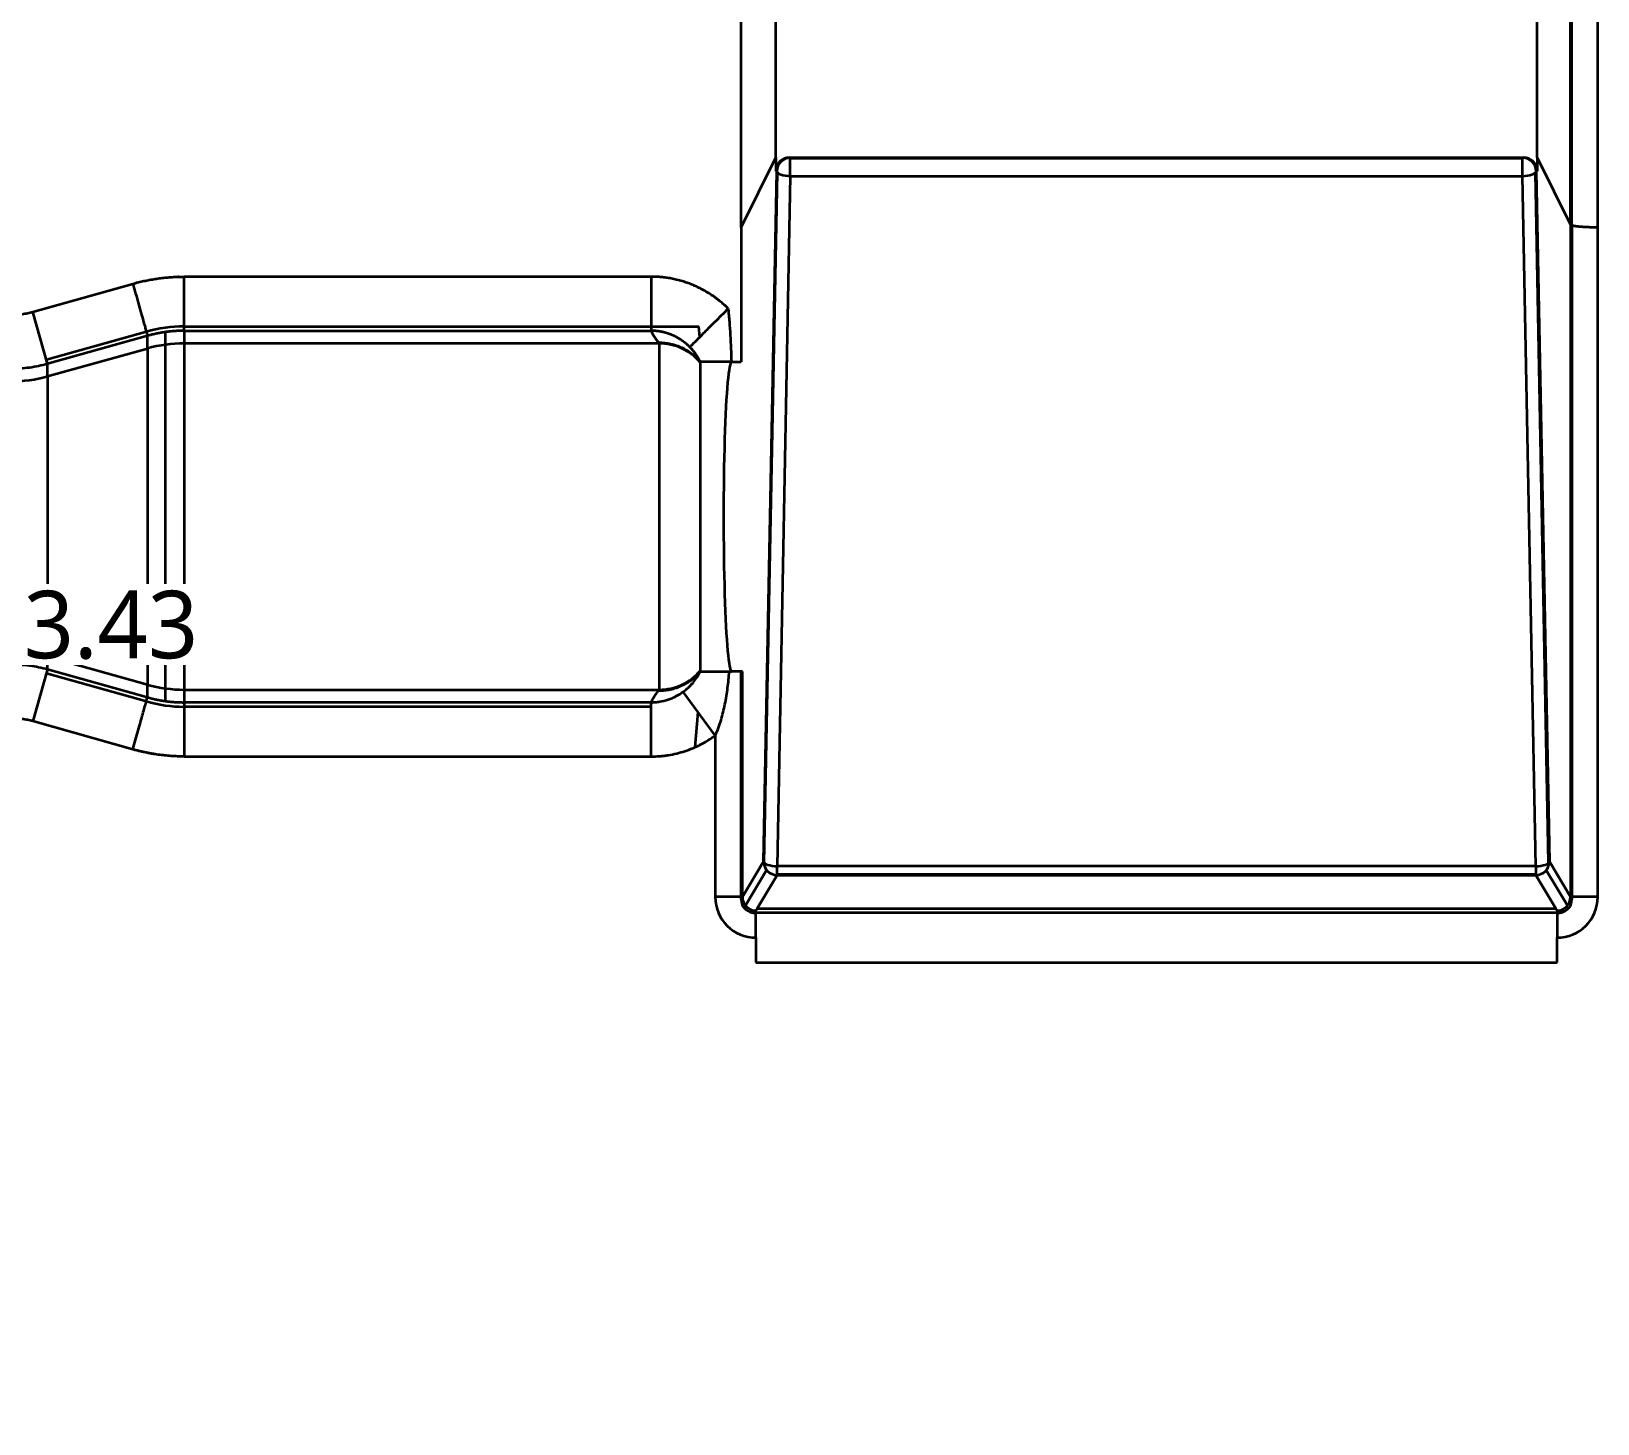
# Model space of a CAD drawing. Header units: millimetres. Extents: x -467 to 269, y 332 to 784.
# Drawn here: x -174.9 to -116.9, y 650.7 to 702.3 of the extents above; entities that cross this region are included whole.
import ezdxf

# ---------------------------------------------------------------- set-up
doc = ezdxf.new("R2010")
doc.units = ezdxf.units.MM
doc.layers.add('10', color=7, linetype='Continuous', true_color=0xffffff)
doc.layers.add('dim', color=82, linetype='Continuous', lineweight=9)
doc.styles.add('Capful-A', font='')
doc.styles.get('Capful-A').set_extended_font_data('Microsoft YaHei')
doc.dimstyles.new('Capful-A-1.0', dxfattribs={"dimtxt": 2.5, "dimasz": 2.5, "dimexe": 1.5, "dimexo": 1, "dimgap": 1.5, "dimtad": 0, "dimdsep": 46, "dimtxsty": 'Capful-A', "dimcen": 0, "dimclrt": 2, "dimazin": 2, "dimtfac": 1, "dimtmove": 0, "dimatfit": 3, "dimfxl": 0, "dimtolj": 1, "dimtzin": 0, "dimarcsym": 0})

# ---------------------------------------------------------------- blocks, each defined once
blk = doc.blocks.new('*D38')
at = {"layer": 'Defpoints', "color": 0, "transparency": 16777216}
for p in [(-186.512, 680.298), (-231.737, 576.87)]:
    blk.add_point(p, dxfattribs=at)
at = {"layer": 'dim', "color": 0, "lineweight": -2, "transparency": 16777216}
blk.add_line((-186.012, 680.298), (-179.258, 680.298), dxfattribs=at)
at = {"layer": 'dim', "color": 2, "transparency": 16777216, "insert": (-173.808, 680.298), "char_height": 2.5, "attachment_point": 5, "style": 'Capful-A', "bg_fill": 3, "box_fill_scale": 1.1, "bg_fill_color": 256, "bg_fill_true_color": 13158600, "bg_fill_transparency": 0}
blk.add_mtext('\\A1;103.43', dxfattribs=at)
at = {"layer": 'Defpoints', "color": 0, "transparency": 16777216}
blk.add_point((-179.258, 680.298), dxfattribs=at)

msp = doc.modelspace()

# ---------------------------------------------------------------- linework, layer by layer
at = {"layer": '10', "color": 7, "linetype": 'Continuous', "lineweight": 35}
for p, q in [((-117.871, 695.089), (-117.871, 739.024)), ((-148.624, 695.018), (-148.624, 738.509)), ((-117.92, 695.118), (-117.92, 738.163)), ((-147.333, 697.606), (-147.333, 729.548)), ((-119.161, 697.606), (-119.161, 729.548)), ((-148.624, 695.018), (-147.333, 697.606)), ((-147.333, 697.606), (-147.333, 697.104)), ((-147.099, 697.528), (-147.068, 697.517)), ((-146.83, 697.606), (-146.8, 697.595)), ((-146.83, 697.606), (-119.664, 697.606)), ((-146.8, 696.921), (-146.8, 697.595)), ((-146.8, 697.595), (-119.695, 697.595)), ((-146.8, 697.583), (-119.695, 697.583)), ((-119.695, 697.595), (-119.664, 697.606)), ((-119.695, 696.921), (-119.695, 697.595)), ((-119.395, 697.528), (-119.426, 697.517)), ((-119.161, 697.606), (-119.161, 697.104)), ((-119.161, 697.606), (-117.92, 695.118)), ((-147.789, 671.55), (-147.301, 697.093)), ((-147.763, 671.503), (-147.276, 697.046)), ((-147.301, 697.093), (-147.333, 697.104)), ((-146.8, 696.921), (-147.287, 671.378)), ((-146.8, 696.921), (-119.695, 696.921)), ((-119.207, 671.378), (-119.695, 696.921)), ((-118.731, 671.503), (-119.218, 697.046)), ((-119.161, 697.104), (-119.193, 697.093)), ((-119.193, 697.093), (-118.706, 671.55)), ((-148.624, 695.018), (-148.624, 690.047)), ((-117.92, 695.118), (-117.92, 670.239)), ((-117.871, 695.089), (-117.871, 670.156)), ((-116.917, 670.239), (-116.917, 695.018)), ((-174.832, 691.896), (-171.136, 692.935)), ((-174.29, 689.968), (-174.832, 691.896)), ((-170.636, 691.156), (-174.332, 690.117)), ((-169.93, 690.678), (-169.93, 691.146)), ((-169.239, 691.355), (-150.187, 691.355)), ((-169.239, 691.194), (-151.95, 691.194)), ((-169.239, 691.194), (-169.239, 690.725)), ((-150.153, 690.962), (-150.187, 691.355)), ((-170.594, 691.007), (-174.29, 689.968)), ((-174.29, 689.509), (-170.594, 690.54)), ((-170.594, 690.54), (-170.594, 691.007)), ((-170.594, 690.54), (-170.594, 678.096)), ((-169.93, 677.958), (-169.93, 690.678)), ((-151.658, 690.725), (-169.239, 690.725)), ((-169.239, 690.725), (-169.239, 677.91)), ((-151.658, 690.725), (-151.658, 684.318)), ((-174.29, 689.509), (-174.29, 689.968)), ((-150.132, 690.026), (-150.132, 678.61)), ((-148.971, 690.047), (-148.624, 690.047)), ((-174.29, 689.509), (-174.29, 679.127)), ((-151.658, 684.318), (-151.658, 677.91)), ((-174.29, 678.668), (-174.29, 679.127)), ((-170.594, 678.096), (-174.29, 679.127)), ((-174.29, 678.668), (-174.832, 676.74)), ((-174.332, 678.518), (-170.636, 677.48)), ((-174.29, 678.668), (-170.594, 677.629)), ((-148.574, 678.588), (-148.971, 678.588)), ((-148.624, 670.156), (-148.624, 678.588)), ((-148.574, 670.239), (-148.574, 678.588)), ((-170.594, 677.629), (-170.594, 678.096)), ((-169.93, 677.49), (-169.93, 677.958)), ((-169.239, 677.91), (-169.239, 677.442)), ((-169.239, 677.91), (-151.658, 677.91)), ((-149.577, 676.214), (-150.76, 677.836)), ((-151.95, 677.281), (-169.239, 677.281)), ((-151.949, 675.439), (-151.95, 677.442)), ((-171.136, 675.701), (-174.832, 676.74)), ((-150.317, 675.786), (-150.205, 677.074)), ((-149.577, 676.214), (-149.577, 670.239)), ((-169.239, 675.439), (-151.949, 675.439)), ((-148.574, 670.239), (-147.789, 671.55)), ((-119.207, 671.378), (-147.287, 671.378)), ((-147.287, 671.049), (-147.287, 671.378)), ((-119.207, 671.378), (-119.207, 671.049)), ((-118.706, 671.55), (-117.92, 670.239)), ((-148.464, 669.92), (-147.676, 671.236)), ((-147.287, 671.049), (-148.026, 669.814)), ((-147.287, 671.077), (-119.207, 671.077)), ((-147.287, 671.049), (-119.207, 671.049)), ((-118.468, 669.814), (-119.207, 671.049)), ((-118.818, 671.236), (-118.03, 669.92)), ((-148.574, 670.239), (-149.577, 670.239)), ((-116.917, 670.239), (-117.92, 670.239)), ((-148.026, 669.814), (-148.075, 669.734)), ((-148.075, 668.733), (-148.075, 669.734)), ((-118.42, 669.654), (-148.075, 669.654)), ((-148.026, 669.814), (-118.468, 669.814)), ((-118.42, 669.734), (-118.468, 669.814)), ((-118.42, 669.734), (-118.42, 668.733)), ((-148.075, 668.733), (-148.075, 667.812)), ((-118.42, 667.812), (-118.42, 668.733)), ((-148.075, 667.812), (-118.42, 667.812))]:
    msp.add_line(p, q, dxfattribs=at)
for centre, major_axis, ratio, start_param, end_param in [((-146.83, 697.103), (0.477, -0.159), 0.998478, 1.892754, 3.462643), ((-146.8, 697.093), (0.159, 0.477), 0.998478, 0.321964, 1.891847), ((-119.695, 697.093), (0.159, -0.477), 0.998478, 1.249746, 2.819629), ((-119.664, 697.103), (0.477, 0.159), 0.998478, 5.962135, 7.532024), ((-146.8, 697.093), (-0.502, 0.01), 0.341965, 0.055722, 1.577319), ((-119.695, 697.093), (0.502, 0.01), 0.341965, 4.705866, 6.227463), ((-169.239, 686.311), (0, -5.044), 0.996195, 3.141593, 3.423273), ((-169.239, 685.72), (-5.025, 0), 0.996195, 4.712389, 4.985398), ((-151.658, 688.723), (-2.01, 0), 0.996194, 3.849832, 4.712389), ((-148.971, 684.318), (0, 5.73), 0.052408, 0, 3.141593), ((-175.645, 694.33), (-5.025, 0), 0.996195, 1.570796, 1.843805), ((-175.645, 674.306), (-5.025, 0), 0.996195, 4.43938, 4.712389), ((-151.658, 679.913), (-2.01, 0), 0.996194, 1.570796, 2.433353), ((-169.239, 682.916), (-5.025, 0), 0.996195, 1.297788, 1.570796), ((-169.239, 682.325), (0, -5.044), 0.996195, 6.001504, 6.283185), ((-147.287, 671.55), (0.431, -0.258), 0.99484, 3.683577, 5.249812), ((-147.287, 671.55), (-0.502, 0.01), 0.341965, 0.055722, 1.577319), ((-119.207, 671.55), (0.431, 0.258), 0.99484, 4.174966, 5.741201), ((-119.207, 671.55), (-0.502, -0.01), 0.341965, 1.564273, 3.08587), ((-148.068, 670.246), (0.779, 1.3), 0.99484, 2.112781, 3.679016), ((-148.068, 670.246), (0.265, 0.442), 0.974772, 2.112781, 3.679016), ((-118.426, 670.246), (0.779, -1.3), 0.99484, 5.745762, 7.311997), ((-118.426, 670.246), (-0.265, 0.442), 0.974772, 2.604169, 4.170404), ((-148.12, 670.158), (0.26, 0.433), 0.99484, 2.112781, 3.774691), ((-118.374, 670.158), (0.26, -0.433), 0.99484, 5.650087, 7.311997)]:
    msp.add_ellipse(centre, major_axis=major_axis, ratio=ratio, start_param=start_param, end_param=end_param, dxfattribs=at)
for points, degree in [([(-116.917, 695.018), (-116.917, 741.269)], 1), ([(-171.136, 692.935), (-170.318, 693.165), (-169.472, 693.193)], 2), ([(-169.432, 693.194), (-169.445, 693.194), (-169.459, 693.193), (-169.472, 693.193)], 3), ([(-169.472, 693.193), (-169.459, 693.193), (-169.445, 693.192), (-169.432, 693.191)], 3), ([(-169.432, 693.194), (-169.342, 693.197), (-169.251, 693.197)], 2), ([(-169.251, 693.197), (-169.239, 693.197)], 1), ([(-151.95, 693.197), (-157.713, 693.197), (-163.476, 693.197), (-169.239, 693.197)], 3), ([(-175.645, 691.784), (-175.576, 691.784), (-175.439, 691.789), (-175.234, 691.81), (-175.031, 691.845), (-174.898, 691.878), (-174.832, 691.896)], 3), ([(-151.673, 690.759), (-151.839, 690.958), (-151.95, 691.194)], 2), ([(-151.658, 690.725), (-151.658, 690.737), (-151.663, 690.748), (-151.673, 690.759)], 3), ([(-174.29, 689.968), (-174.4, 689.937), (-174.623, 689.883), (-174.96, 689.825), (-175.301, 689.79), (-175.53, 689.782), (-175.645, 689.782)], 3), ([(-150.132, 690.047), (-150.132, 690.047), (-150.132, 690.047), (-150.132, 690.047)], 3), ([(-150.132, 690.026), (-150.132, 690.04), (-150.132, 690.047), (-150.132, 690.047)], 3), ([(-175.645, 678.854), (-175.53, 678.854), (-175.301, 678.846), (-174.96, 678.811), (-174.623, 678.753), (-174.4, 678.699), (-174.29, 678.668)], 3), ([(-150.276, 678.434), (-150.225, 678.483), (-150.177, 678.535), (-150.132, 678.588)], 3), ([(-150.132, 678.588), (-150.132, 678.588), (-150.132, 678.588), (-150.132, 678.588)], 3), ([(-151.673, 677.877), (-151.663, 677.888), (-151.659, 677.899), (-151.658, 677.91)], 3), ([(-151.95, 677.442), (-157.713, 677.442), (-163.476, 677.442), (-169.24, 677.442)], 3), ([(-174.832, 676.74), (-174.898, 676.758), (-175.031, 676.791), (-175.234, 676.826), (-175.439, 676.847), (-175.576, 676.852), (-175.645, 676.852)], 3), ([(-169.239, 675.439), (-170.206, 675.439), (-171.136, 675.701)], 2)]:
    msp.add_open_spline(points, degree=degree, dxfattribs=at)
for points, degree, knots in [([(-116.917, 695.018), (-116.921, 695.018), (-116.929, 695.018), (-116.941, 695.018), (-116.954, 695.018), (-116.966, 695.018), (-116.978, 695.018), (-116.991, 695.018), (-117.003, 695.019), (-117.016, 695.019), (-117.028, 695.019), (-117.041, 695.019), (-117.053, 695.019), (-117.066, 695.02), (-117.078, 695.02), (-117.091, 695.02), (-117.103, 695.02), (-117.116, 695.021), (-117.128, 695.021), (-117.141, 695.021), (-117.154, 695.022), (-117.166, 695.022), (-117.179, 695.022), (-117.191, 695.023), (-117.204, 695.023), (-117.216, 695.023), (-117.229, 695.024), (-117.241, 695.024), (-117.254, 695.025), (-117.266, 695.025), (-117.279, 695.026), (-117.291, 695.026), (-117.304, 695.027), (-117.316, 695.027), (-117.328, 695.028), (-117.341, 695.029), (-117.353, 695.029), (-117.365, 695.03), (-117.377, 695.031), (-117.389, 695.031), (-117.401, 695.032), (-117.413, 695.033), (-117.425, 695.033), (-117.437, 695.034), (-117.449, 695.035), (-117.461, 695.036), (-117.472, 695.036), (-117.484, 695.037), (-117.495, 695.038), (-117.507, 695.039), (-117.518, 695.04), (-117.529, 695.04), (-117.54, 695.041), (-117.552, 695.042), (-117.562, 695.043), (-117.573, 695.044), (-117.584, 695.045), (-117.595, 695.046), (-117.605, 695.047), (-117.616, 695.048), (-117.626, 695.049), (-117.636, 695.05), (-117.646, 695.051), (-117.656, 695.052), (-117.666, 695.053), (-117.676, 695.054), (-117.685, 695.056), (-117.695, 695.057), (-117.704, 695.058), (-117.713, 695.059), (-117.722, 695.06), (-117.731, 695.061), (-117.74, 695.063), (-117.748, 695.064), (-117.756, 695.065), (-117.765, 695.066), (-117.773, 695.068), (-117.78, 695.069), (-117.788, 695.07), (-117.795, 695.072), (-117.803, 695.073), (-117.81, 695.074), (-117.817, 695.076), (-117.823, 695.077), (-117.83, 695.079), (-117.836, 695.08), (-117.842, 695.082), (-117.848, 695.083), (-117.854, 695.085), (-117.86, 695.086), (-117.865, 695.088), (-117.87, 695.089), (-117.875, 695.091), (-117.879, 695.092), (-117.884, 695.094), (-117.888, 695.096), (-117.892, 695.097), (-117.896, 695.099), (-117.899, 695.1), (-117.902, 695.102), (-117.905, 695.104), (-117.908, 695.106), (-117.911, 695.107), (-117.913, 695.109), (-117.915, 695.111), (-117.917, 695.113), (-117.918, 695.114), (-117.92, 695.116), (-117.92, 695.118), (-117.92, 695.118)], 3, [0, 0, 0, 0, 0.007996, 0.016017, 0.024063, 0.032135, 0.040231, 0.048352, 0.056499, 0.064671, 0.072867, 0.081089, 0.089337, 0.097609, 0.105906, 0.114229, 0.122577, 0.13095, 0.139349, 0.147772, 0.156221, 0.164696, 0.173195, 0.18172, 0.19027, 0.198846, 0.207447, 0.216073, 0.224725, 0.233402, 0.242104, 0.250832, 0.259585, 0.268364, 0.277168, 0.285998, 0.294853, 0.303733, 0.31264, 0.321571, 0.330528, 0.339511, 0.348519, 0.357553, 0.366612, 0.375697, 0.384807, 0.393943, 0.403105, 0.412292, 0.421505, 0.430744, 0.440008, 0.449297, 0.458613, 0.467954, 0.477321, 0.486713, 0.496132, 0.505576, 0.515045, 0.52454, 0.534062, 0.543608, 0.553181, 0.562779, 0.572404, 0.582053, 0.591729, 0.601431, 0.611158, 0.620911, 0.63069, 0.640495, 0.650326, 0.660182, 0.670065, 0.679973, 0.689907, 0.699867, 0.709853, 0.719864, 0.729902, 0.739966, 0.750055, 0.760171, 0.770312, 0.78048, 0.790673, 0.800892, 0.811137, 0.821408, 0.831706, 0.842029, 0.852378, 0.862753, 0.873154, 0.883582, 0.894035, 0.904514, 0.915019, 0.925551, 0.936108, 0.946692, 0.957301, 0.967937, 0.978598, 0.989286, 1, 1, 1, 1]), ([(-151.95, 693.197), (-151.95, 693.082), (-151.95, 692.964), (-151.95, 692.726), (-151.95, 692.605), (-151.95, 692.369), (-151.95, 692.253), (-151.95, 692.033), (-151.95, 691.928), (-151.95, 691.737), (-151.95, 691.65), (-151.95, 691.498), (-151.95, 691.433), (-151.95, 691.326), (-151.95, 691.285), (-151.95, 691.224), (-151.95, 691.204), (-151.95, 691.194)], 3, [0, 0, 0, 0, 0.125, 0.125, 0.25, 0.25, 0.375, 0.375, 0.5, 0.5, 0.625, 0.625, 0.75, 0.75, 0.875, 0.875, 1, 1, 1, 1]), ([(-149.101, 692.014), (-149.109, 692.022), (-149.126, 692.039), (-149.157, 692.069), (-149.195, 692.106), (-149.242, 692.149), (-149.297, 692.198), (-149.361, 692.254), (-149.435, 692.314), (-149.518, 692.379), (-149.612, 692.448), (-149.746, 692.541), (-149.911, 692.644), (-150.099, 692.746), (-150.262, 692.826), (-150.419, 692.894), (-150.581, 692.957), (-150.763, 693.018), (-150.958, 693.074), (-151.126, 693.112), (-151.26, 693.138), (-151.354, 693.153), (-151.444, 693.165), (-151.529, 693.175), (-151.61, 693.183), (-151.687, 693.188), (-151.759, 693.192), (-151.827, 693.195), (-151.89, 693.196), (-151.93, 693.197), (-151.95, 693.197)], 3, [0, 0, 0, 0, 0.010122, 0.023572, 0.04035, 0.060456, 0.08389, 0.110653, 0.140745, 0.174166, 0.210915, 0.250992, 0.328426, 0.395851, 0.453258, 0.500642, 0.557534, 0.618054, 0.682202, 0.749984, 0.781458, 0.811495, 0.840093, 0.867254, 0.892976, 0.917259, 0.940103, 0.961508, 0.981473, 1, 1, 1, 1]), ([(-149.101, 692.014), (-149.183, 691.932), (-149.269, 691.846), (-149.441, 691.673), (-149.529, 691.586), (-149.701, 691.414), (-149.785, 691.33), (-149.905, 691.21), (-149.944, 691.171), (-150.019, 691.096), (-150.055, 691.06), (-150.124, 690.991), (-150.156, 690.958), (-150.218, 690.896), (-150.247, 690.867), (-150.327, 690.787), (-150.372, 690.742), (-150.444, 690.67), (-150.471, 690.643), (-150.508, 690.606), (-150.518, 690.596), (-150.521, 690.593)], 3, [0, 0, 0, 0, 0.125, 0.125, 0.25, 0.25, 0.375, 0.375, 0.4375, 0.4375, 0.5, 0.5, 0.5625, 0.5625, 0.625, 0.625, 0.75, 0.75, 0.875, 0.875, 1, 1, 1, 1]), ([(-149.1, 692.014), (-149.1, 692.009), (-149.1, 692.004), (-149.099, 691.994), (-149.098, 691.989), (-149.096, 691.973), (-149.095, 691.963), (-149.092, 691.932), (-149.09, 691.912), (-149.085, 691.851), (-149.081, 691.81), (-149.07, 691.687), (-149.063, 691.605), (-149.044, 691.36), (-149.033, 691.196), (-149.004, 690.704), (-148.99, 690.376), (-148.98, 690.047)], 3, [0, 0, 0, 0, 0.007812, 0.007812, 0.015625, 0.015625, 0.03125, 0.03125, 0.0625, 0.0625, 0.125, 0.125, 0.25, 0.25, 0.5, 0.5, 1, 1, 1, 1]), ([(-169.239, 691.194), (-169.251, 691.194), (-169.273, 691.194), (-169.307, 691.194), (-169.342, 691.193), (-169.376, 691.192), (-169.41, 691.191), (-169.444, 691.19), (-169.478, 691.189), (-169.512, 691.187), (-169.546, 691.185), (-169.58, 691.183), (-169.615, 691.18), (-169.649, 691.178), (-169.683, 691.175), (-169.717, 691.171), (-169.751, 691.168), (-169.785, 691.164), (-169.819, 691.161), (-169.853, 691.156), (-169.887, 691.152), (-169.921, 691.148), (-169.955, 691.143), (-169.989, 691.138), (-170.023, 691.132), (-170.057, 691.127), (-170.091, 691.121), (-170.124, 691.115), (-170.158, 691.109), (-170.192, 691.103), (-170.226, 691.096), (-170.26, 691.089), (-170.293, 691.082), (-170.327, 691.074), (-170.36, 691.067), (-170.394, 691.059), (-170.427, 691.051), (-170.461, 691.043), (-170.494, 691.034), (-170.528, 691.025), (-170.561, 691.016), (-170.583, 691.01), (-170.594, 691.007)], 3, [0, 0, 0, 0, 0.024846, 0.0497, 0.074562, 0.099432, 0.124309, 0.149193, 0.174086, 0.198986, 0.223895, 0.248811, 0.273734, 0.298666, 0.323605, 0.348553, 0.373508, 0.398471, 0.423442, 0.448421, 0.473408, 0.498403, 0.523405, 0.548416, 0.573435, 0.598462, 0.623497, 0.64854, 0.673591, 0.698651, 0.723718, 0.748793, 0.773877, 0.798969, 0.824069, 0.849177, 0.874294, 0.899418, 0.924551, 0.949693, 0.974842, 1, 1, 1, 1]), ([(-150.521, 690.593), (-150.526, 690.598), (-150.536, 690.609), (-150.552, 690.624), (-150.568, 690.639), (-150.584, 690.654), (-150.6, 690.669), (-150.616, 690.683), (-150.632, 690.697), (-150.649, 690.712), (-150.665, 690.725), (-150.682, 690.739), (-150.699, 690.752), (-150.715, 690.766), (-150.732, 690.779), (-150.749, 690.791), (-150.766, 690.804), (-150.783, 690.816), (-150.8, 690.828), (-150.818, 690.84), (-150.835, 690.852), (-150.852, 690.864), (-150.87, 690.875), (-150.887, 690.886), (-150.905, 690.897), (-150.922, 690.907), (-150.94, 690.918), (-150.958, 690.928), (-150.975, 690.938), (-150.993, 690.948), (-151.011, 690.957), (-151.028, 690.966), (-151.046, 690.976), (-151.064, 690.984), (-151.082, 690.993), (-151.099, 691.002), (-151.117, 691.01), (-151.135, 691.018), (-151.153, 691.026), (-151.171, 691.033), (-151.188, 691.041), (-151.206, 691.048), (-151.224, 691.055), (-151.241, 691.062), (-151.259, 691.069), (-151.277, 691.075), (-151.294, 691.081), (-151.312, 691.087), (-151.33, 691.093), (-151.347, 691.099), (-151.365, 691.105), (-151.382, 691.11), (-151.4, 691.115), (-151.417, 691.12), (-151.434, 691.125), (-151.451, 691.129), (-151.469, 691.134), (-151.486, 691.138), (-151.503, 691.142), (-151.52, 691.146), (-151.537, 691.15), (-151.554, 691.153), (-151.571, 691.156), (-151.587, 691.16), (-151.604, 691.163), (-151.621, 691.166), (-151.637, 691.168), (-151.654, 691.171), (-151.67, 691.174), (-151.686, 691.176), (-151.702, 691.178), (-151.719, 691.18), (-151.735, 691.182), (-151.751, 691.184), (-151.766, 691.185), (-151.782, 691.187), (-151.798, 691.188), (-151.814, 691.189), (-151.829, 691.19), (-151.845, 691.191), (-151.86, 691.192), (-151.875, 691.193), (-151.89, 691.193), (-151.905, 691.194), (-151.92, 691.194), (-151.935, 691.194), (-151.945, 691.194), (-151.95, 691.194)], 3, [0, 0, 0, 0, 0.013829, 0.027627, 0.041393, 0.055127, 0.068827, 0.082492, 0.096122, 0.109716, 0.123272, 0.136791, 0.15027, 0.16371, 0.177109, 0.190467, 0.203783, 0.217056, 0.230286, 0.243471, 0.256611, 0.269705, 0.282753, 0.295753, 0.308706, 0.321609, 0.334464, 0.347269, 0.360024, 0.372727, 0.385379, 0.397978, 0.410525, 0.423018, 0.435458, 0.447843, 0.460174, 0.472449, 0.484668, 0.496831, 0.508938, 0.520987, 0.532979, 0.544913, 0.556789, 0.568606, 0.580364, 0.592063, 0.603703, 0.615282, 0.626801, 0.63826, 0.649658, 0.660995, 0.67227, 0.683484, 0.694637, 0.705728, 0.716756, 0.727723, 0.738627, 0.749469, 0.760248, 0.770964, 0.781617, 0.792207, 0.802735, 0.813199, 0.8236, 0.833938, 0.844212, 0.854423, 0.864571, 0.874655, 0.884676, 0.894634, 0.904528, 0.914359, 0.924127, 0.933832, 0.943473, 0.953052, 0.962567, 0.972019, 0.981409, 0.990736, 1, 1, 1, 1]), ([(-151.673, 690.759), (-151.6, 690.76), (-151.526, 690.756), (-151.38, 690.741), (-151.306, 690.729), (-151.161, 690.697), (-151.089, 690.678), (-150.948, 690.63), (-150.879, 690.602), (-150.744, 690.539), (-150.679, 690.504), (-150.554, 690.427), (-150.494, 690.386), (-150.381, 690.298), (-150.327, 690.251), (-150.277, 690.203)], 3, [0, 0, 0, 0, 0.143026, 0.143026, 0.286051, 0.286051, 0.429077, 0.429077, 0.572103, 0.572103, 0.715129, 0.715129, 0.858154, 0.858154, 1, 1, 1, 1]), ([(-150.132, 690.047), (-150.135, 690.054), (-150.141, 690.067), (-150.151, 690.086), (-150.161, 690.105), (-150.171, 690.124), (-150.181, 690.144), (-150.192, 690.163), (-150.203, 690.182), (-150.214, 690.201), (-150.225, 690.219), (-150.237, 690.238), (-150.249, 690.257), (-150.261, 690.276), (-150.273, 690.294), (-150.286, 690.312), (-150.303, 690.336), (-150.324, 690.365), (-150.35, 690.399), (-150.376, 690.433), (-150.403, 690.466), (-150.432, 690.499), (-150.461, 690.531), (-150.49, 690.562), (-150.511, 690.583), (-150.521, 690.593)], 3, [0, 0, 0, 0, 0.032206, 0.064488, 0.096845, 0.129278, 0.161784, 0.194363, 0.227015, 0.259739, 0.292533, 0.325397, 0.358329, 0.39133, 0.424397, 0.45753, 0.490727, 0.553722, 0.616924, 0.680325, 0.743917, 0.807691, 0.871635, 0.935742, 1, 1, 1, 1]), ([(-150.277, 690.203), (-150.277, 690.203), (-150.276, 690.202), (-150.225, 690.153), (-150.177, 690.102), (-150.133, 690.049)], 3, [0, 0, 0, 0, 0.008182, 0.008182, 1, 1, 1, 1]), ([(-148.971, 690.047), (-148.985, 690.047), (-149.017, 690.047), (-149.073, 690.047), (-149.148, 690.047), (-149.229, 690.047), (-149.313, 690.047), (-149.394, 690.047), (-149.472, 690.047), (-149.538, 690.047), (-149.588, 690.047), (-149.623, 690.047), (-149.657, 690.047), (-149.694, 690.047), (-149.738, 690.047), (-149.779, 690.047), (-149.831, 690.047), (-149.9, 690.047), (-149.969, 690.047), (-150.023, 690.047), (-150.06, 690.047), (-150.096, 690.047), (-150.12, 690.047), (-150.132, 690.047)], 3, [0, 0, 0, 0, 0.034724, 0.083292, 0.145703, 0.228327, 0.291413, 0.364029, 0.437204, 0.492605, 0.535379, 0.565526, 0.583046, 0.62311, 0.660743, 0.69595, 0.728734, 0.796797, 0.874402, 0.906088, 0.937584, 0.968888, 1, 1, 1, 1]), ([(-151.673, 677.877), (-151.602, 677.876), (-151.53, 677.88), (-151.386, 677.894), (-151.314, 677.905), (-151.17, 677.936), (-151.099, 677.955), (-150.958, 678.002), (-150.889, 678.029), (-150.755, 678.092), (-150.689, 678.127), (-150.562, 678.203), (-150.501, 678.245), (-150.385, 678.334), (-150.33, 678.382), (-150.277, 678.433), (-150.277, 678.433), (-150.276, 678.434)], 3, [0, 0, 0, 0, 0.142613, 0.142613, 0.285225, 0.285225, 0.427838, 0.427838, 0.570451, 0.570451, 0.713063, 0.713063, 0.855676, 0.855676, 0.998289, 0.998289, 1, 1, 1, 1]), ([(-150.76, 677.836), (-150.692, 677.886), (-150.627, 677.94), (-150.535, 678.026), (-150.505, 678.056), (-150.448, 678.117), (-150.42, 678.148), (-150.341, 678.242), (-150.293, 678.308), (-150.227, 678.41), (-150.207, 678.445), (-150.167, 678.516), (-150.149, 678.552), (-150.132, 678.588)], 3, [0, 0, 0, 0, 0.25, 0.25, 0.375, 0.375, 0.5, 0.5, 0.75, 0.75, 0.875, 0.875, 1, 1, 1, 1]), ([(-150.132, 678.588), (-150.132, 678.588), (-150.132, 678.59), (-150.132, 678.598), (-150.132, 678.603), (-150.132, 678.61)], 3, [0, 0, 0, 0, 0.5, 0.5, 1, 1, 1, 1]), ([(-150.13, 678.588), (-150.117, 678.588), (-150.092, 678.588), (-150.055, 678.588), (-150.02, 678.588), (-149.99, 678.588), (-149.963, 678.588), (-149.938, 678.588), (-149.913, 678.588), (-149.887, 678.588), (-149.86, 678.588), (-149.832, 678.588), (-149.804, 678.588), (-149.774, 678.588), (-149.744, 678.588), (-149.713, 678.588), (-149.681, 678.588), (-149.649, 678.588), (-149.609, 678.588), (-149.553, 678.588), (-149.488, 678.588), (-149.423, 678.588), (-149.366, 678.588), (-149.304, 678.588), (-149.229, 678.588), (-149.138, 678.588), (-149.05, 678.588), (-148.993, 678.588), (-148.971, 678.588)], 3, [0, 0, 0, 0, 0.033754, 0.065718, 0.09589, 0.124274, 0.144669, 0.165769, 0.187577, 0.210095, 0.233327, 0.257273, 0.281937, 0.30732, 0.333425, 0.360251, 0.387802, 0.416078, 0.442297, 0.490984, 0.562139, 0.610874, 0.659543, 0.708149, 0.771007, 0.854078, 0.942706, 1, 1, 1, 1]), ([(-149.577, 676.214), (-149.535, 676.307), (-149.496, 676.401), (-149.426, 676.593), (-149.394, 676.69), (-149.336, 676.885), (-149.31, 676.983), (-149.261, 677.18), (-149.239, 677.279), (-149.199, 677.478), (-149.181, 677.578), (-149.148, 677.779), (-149.133, 677.88), (-149.107, 678.081), (-149.095, 678.183), (-149.075, 678.385), (-149.067, 678.487), (-149.059, 678.588)], 3, [0, 0, 0, 0, 0.125, 0.125, 0.25, 0.25, 0.375, 0.375, 0.5, 0.5, 0.625, 0.625, 0.75, 0.75, 0.875, 0.875, 1, 1, 1, 1]), ([(-151.95, 677.442), (-151.896, 677.56), (-151.814, 677.686), (-151.754, 677.778), (-151.673, 677.877)], 2, [0, 0, 0, 0.571427, 0.571427, 1, 1, 1]), ([(-151.95, 677.442), (-151.897, 677.442), (-151.844, 677.444), (-151.764, 677.451), (-151.737, 677.454), (-151.684, 677.46), (-151.658, 677.464), (-151.527, 677.485), (-151.425, 677.511), (-151.275, 677.561), (-151.225, 677.579), (-151.127, 677.621), (-151.079, 677.643), (-150.937, 677.717), (-150.846, 677.773), (-150.76, 677.836)], 3, [0, 0, 0, 0, 0.125, 0.125, 0.1875, 0.1875, 0.25, 0.25, 0.5, 0.5, 0.625, 0.625, 0.75, 0.75, 1, 1, 1, 1]), ([(-171.136, 675.701), (-171.102, 675.821), (-171.069, 675.941), (-171.003, 676.176), (-170.97, 676.292), (-170.907, 676.515), (-170.877, 676.623), (-170.82, 676.826), (-170.793, 676.922), (-170.743, 677.099), (-170.721, 677.179), (-170.68, 677.323), (-170.663, 677.386), (-170.633, 677.491), (-170.621, 677.534), (-170.603, 677.598), (-170.597, 677.619), (-170.594, 677.629)], 3, [0, 0, 0, 0, 0.125, 0.125, 0.25, 0.25, 0.375, 0.375, 0.5, 0.5, 0.625, 0.625, 0.75, 0.75, 0.875, 0.875, 1, 1, 1, 1]), ([(-170.594, 677.629), (-170.583, 677.626), (-170.561, 677.62), (-170.528, 677.611), (-170.494, 677.602), (-170.461, 677.593), (-170.427, 677.585), (-170.394, 677.577), (-170.36, 677.569), (-170.327, 677.561), (-170.293, 677.554), (-170.26, 677.547), (-170.226, 677.54), (-170.192, 677.533), (-170.158, 677.527), (-170.124, 677.521), (-170.091, 677.515), (-170.057, 677.509), (-170.023, 677.503), (-169.989, 677.498), (-169.955, 677.493), (-169.921, 677.488), (-169.887, 677.484), (-169.853, 677.479), (-169.819, 677.475), (-169.785, 677.471), (-169.751, 677.468), (-169.717, 677.464), (-169.683, 677.461), (-169.649, 677.458), (-169.615, 677.456), (-169.58, 677.453), (-169.546, 677.451), (-169.512, 677.449), (-169.478, 677.447), (-169.444, 677.446), (-169.41, 677.444), (-169.376, 677.443), (-169.342, 677.443), (-169.307, 677.442), (-169.273, 677.442), (-169.251, 677.442), (-169.239, 677.442)], 3, [0, 0, 0, 0, 0.025158, 0.050307, 0.075449, 0.100582, 0.125706, 0.150823, 0.175931, 0.201031, 0.226123, 0.251206, 0.276282, 0.301349, 0.326409, 0.35146, 0.376503, 0.401538, 0.426565, 0.451584, 0.476594, 0.501597, 0.526592, 0.551579, 0.576558, 0.601529, 0.626492, 0.651447, 0.676395, 0.701334, 0.726266, 0.751189, 0.776105, 0.801014, 0.825914, 0.850806, 0.875691, 0.900568, 0.925438, 0.9503, 0.975154, 1, 1, 1, 1]), ([(-169.239, 677.442), (-169.239, 677.431), (-169.239, 677.408), (-169.239, 677.341), (-169.239, 677.297), (-169.239, 677.187), (-169.239, 677.122), (-169.239, 676.973), (-169.239, 676.889), (-169.239, 676.706), (-169.239, 676.606), (-169.239, 676.395), (-169.239, 676.284), (-169.239, 676.052), (-169.239, 675.932), (-169.239, 675.688), (-169.239, 675.563), (-169.239, 675.439)], 3, [0, 0, 0, 0, 0.125, 0.125, 0.25, 0.25, 0.375, 0.375, 0.5, 0.5, 0.625, 0.625, 0.75, 0.75, 0.875, 0.875, 1, 1, 1, 1]), ([(-151.949, 675.439), (-151.843, 675.439), (-151.737, 675.444), (-151.578, 675.456), (-151.525, 675.462), (-151.42, 675.474), (-151.367, 675.481), (-151.107, 675.523), (-150.903, 675.573), (-150.604, 675.67), (-150.505, 675.707), (-150.358, 675.768), (-150.31, 675.789), (-150.213, 675.834), (-150.166, 675.857), (-149.93, 675.978), (-149.749, 676.089), (-149.577, 676.214)], 3, [0, 0, 0, 0, 0.125, 0.125, 0.1875, 0.1875, 0.25, 0.25, 0.5, 0.5, 0.625, 0.625, 0.6875, 0.6875, 0.75, 0.75, 1, 1, 1, 1])]:
    msp.add_open_spline(points, degree=degree, knots=knots, dxfattribs=at)
for points, weights in [([(-171.136, 692.935), (-170.838, 691.876), (-170.619, 691.096), (-170.594, 691.007)], [1.15195686888, 0.949347915805, 0.949347710375, 1.15195625259]), ([(-169.432, 693.191), (-169.432, 693.192), (-169.432, 693.193), (-169.432, 693.194)], [1.1496333921, 1.1498429312, 1.15005269038, 1.15026266963]), ([(-169.239, 691.194), (-169.239, 691.29), (-169.239, 692.099), (-169.239, 693.197)], [1.15195634125, 0.949832790166, 0.949349046775, 1.15050511107])]:
    msp.add_rational_spline(points, weights, degree=3, dxfattribs=at)

# ---------------------------------------------------------------- next in the draw order: dimensions: what is measured, and where the dimension line sits
at = {"layer": 'dim'}
dim = msp.add_ordinate_dim(feature_location=(-186.512, 680.298), offset=(7.254, 0), dtype=0, origin=(-231.737, 576.87), dimstyle='Capful-A-1.0', override={"dimasz": 2, "dimexe": 0.49975, "dimexo": 0.49975, "dimgap": 0.49975}, dxfattribs=at)
dim.commit()
dim.dimension.update_dxf_attribs({"geometry": '*D38', "text_midpoint": (-173.808, 680.298)})

doc.saveas('drawing.dxf')
